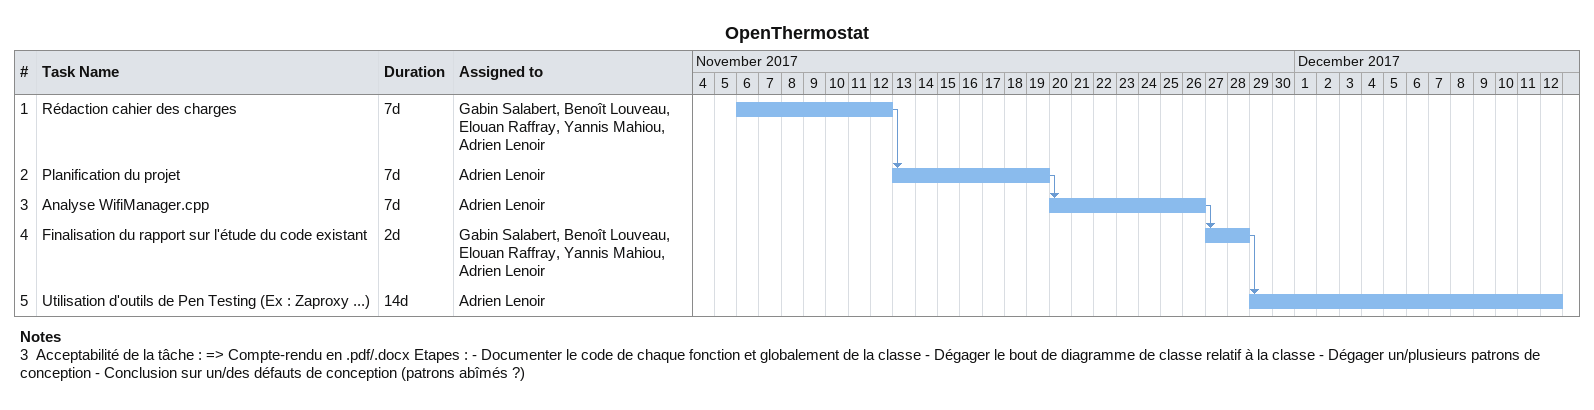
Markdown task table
OpenThermostat

| ID | Task | Duration | Start | Finish | Predecessors | Resources |
|---|---|---|---|---|---|---|
| 1 | Rédaction cahier des charges | 7d | 2017-11-06 | 2017-11-12 |  | Gabin Salabert, Benoît Louveau, Elouan Raffray, Yannis Mahiou, Adrien Lenoir |
| 2 | Planification du projet | 7d | 2017-11-13 | 2017-11-19 | 1 | Adrien Lenoir |
| 3 | Analyse WifiManager.cpp | 7d | 2017-11-20 | 2017-11-26 | 2 | Adrien Lenoir |
| 4 | Finalisation du rapport sur l'étude du code existant | 2d | 2017-11-27 | 2017-11-28 | 3 | Gabin Salabert, Benoît Louveau, Elouan Raffray, Yannis Mahiou, Adrien Lenoir |
| 5 | Utilisation d'outils de Pen Testing (Ex : Zaproxy ...) | 14d | 2017-11-29 | 2017-12-12 | 4 | Adrien Lenoir |

Notes
- 3: Acceptabilité de la tâche : => Compte-rendu en .pdf/.docx Etapes : - Documenter le code de chaque fonction et globalement de la classe - Dégager le bout de diagramme de classe relatif à la classe - Dégager un/plusieurs patrons de conception - Conclusion sur un/des défauts de conception (patrons abîmés ?)
